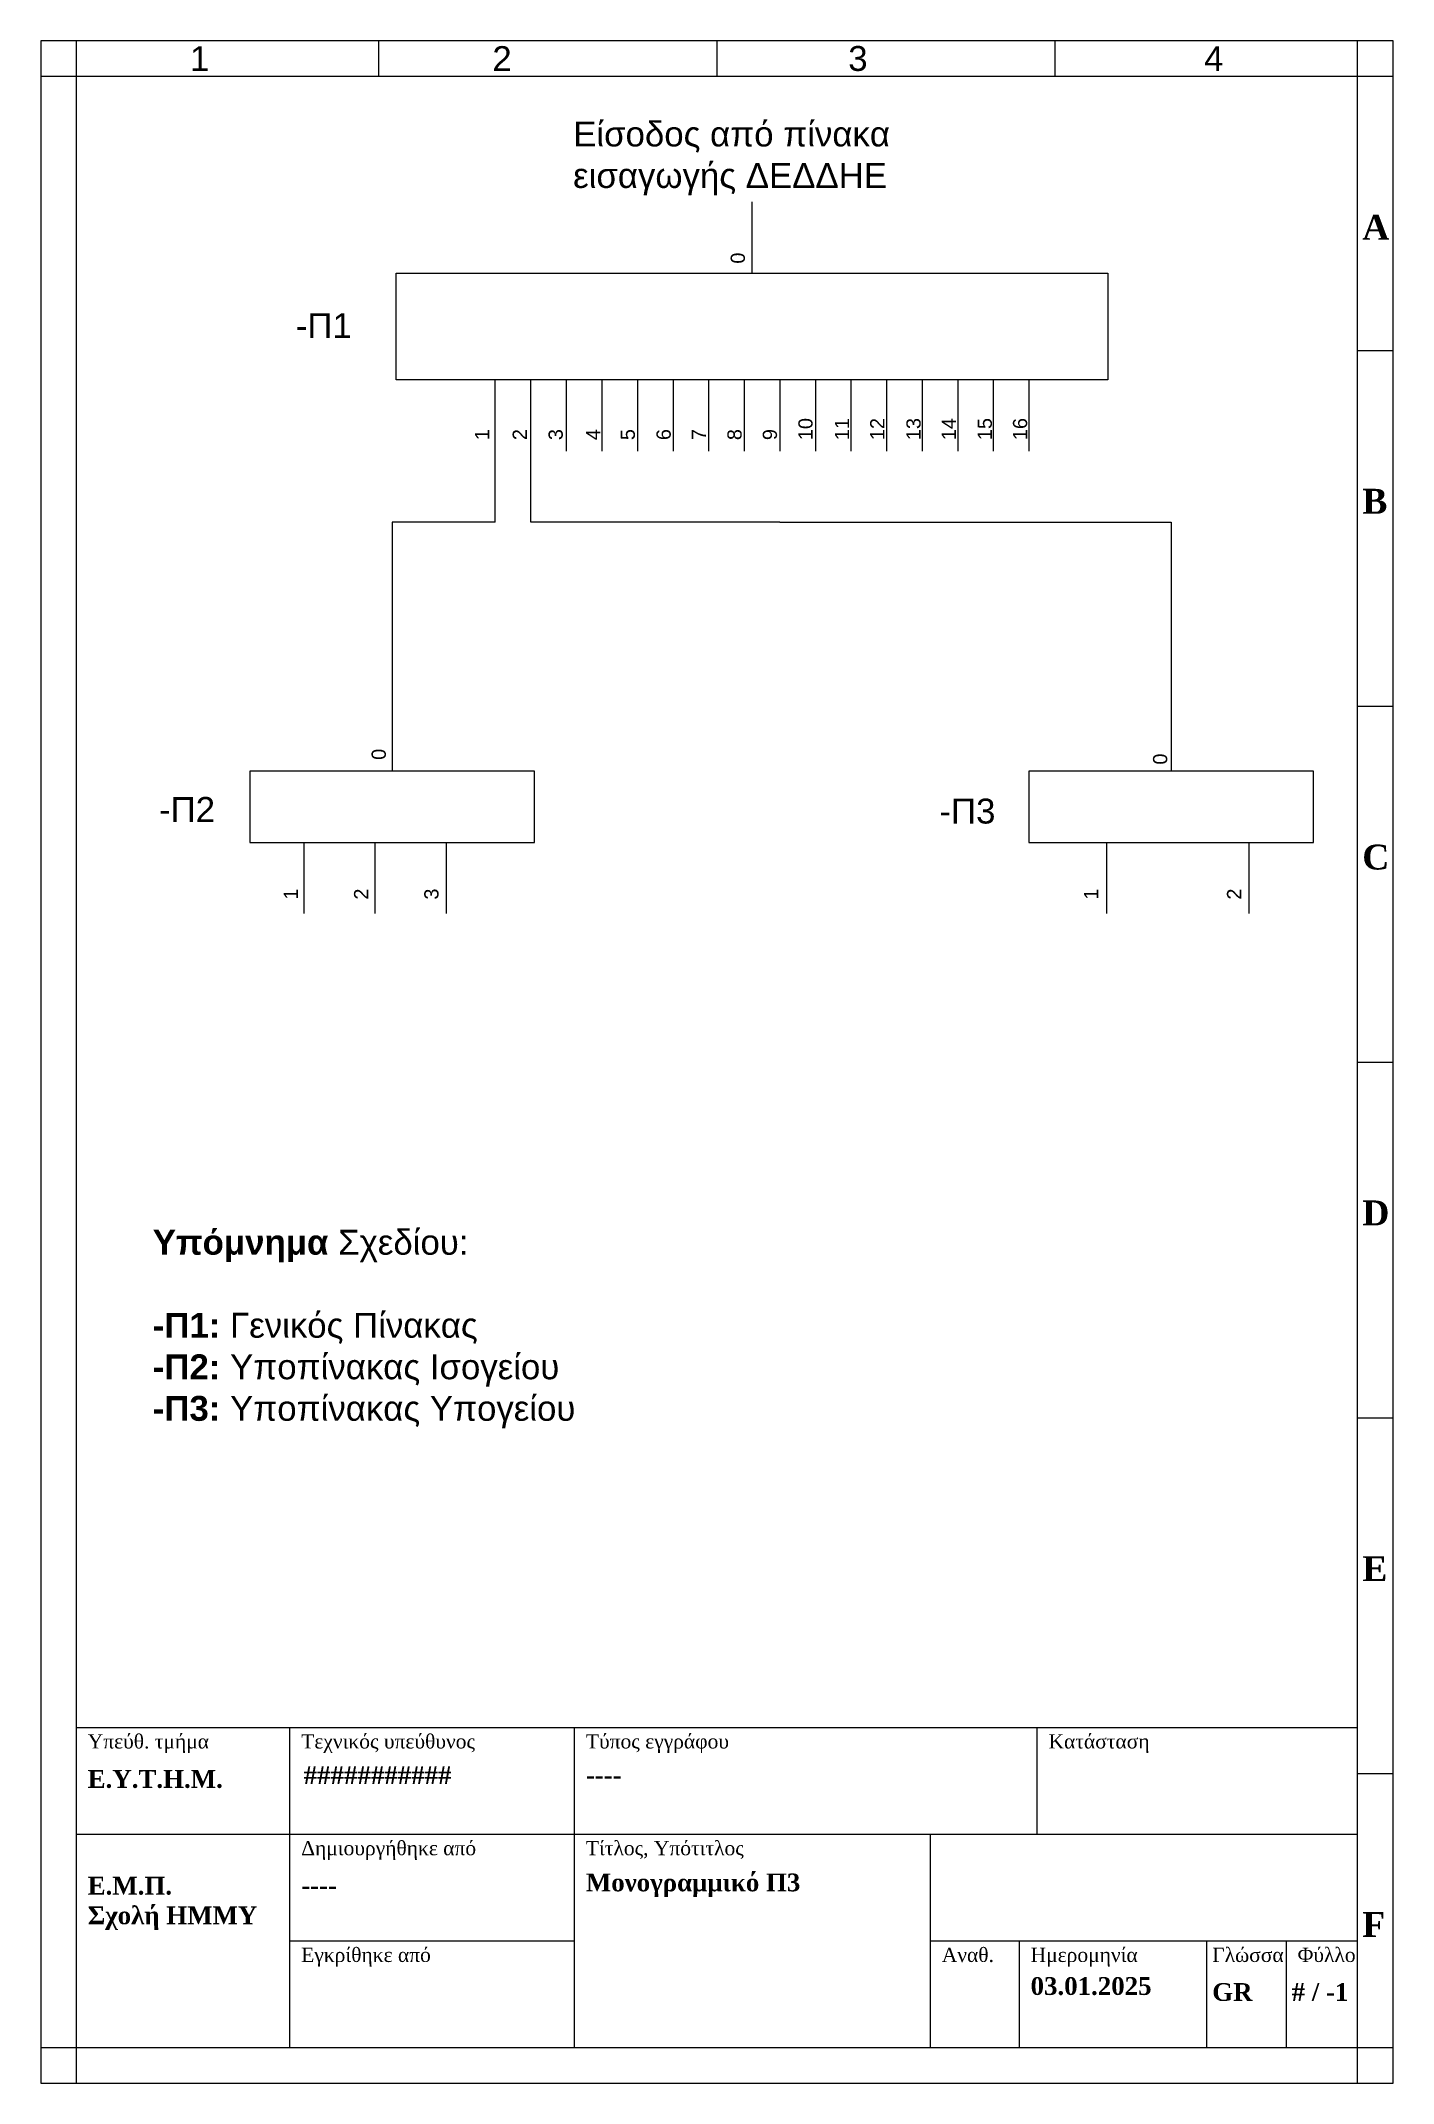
# Paper-space layout 'Διάγραμμα Πινάκων' of a CAD drawing. Header units: millimetres. Extents: x 15 to 205, y 5 to 292.
import ezdxf

# ---------------------------------------------------------------- set-up
doc = ezdxf.new("R2010")
doc.units = ezdxf.units.MM
doc.styles.get("Standard").update_dxf_attribs({"font": 'arial.ttf'})
doc.styles.add('TextBlock', font='timesbd.ttf', dxfattribs={"height": 2.5})
doc.styles.add('TitleBlock', font='times.ttf', dxfattribs={"height": 2})

psp = doc.layouts.new('Διάγραμμα Πινάκων')

# ---------------------------------------------------------------- linework, layer by layer
for p, q in [((15, 292), (15, 5)), ((20, 55), (20, 292))]:
    psp.add_line(p, q)
at = {"linetype": 'Continuous'}
for p, q in [((62.5, 287), (62.5, 292)), ((110, 287), (110, 292)), ((157.5, 287), (157.5, 292)), ((200, 5), (200, 292)), ((205, 287), (15, 287)), ((200, 248.5), (205, 248.5)), ((200, 198.5), (205, 198.5)), ((200, 148.5), (205, 148.5)), ((200, 98.5), (205, 98.5)), ((20, 5), (20, 55)), ((20, 55), (200, 55)), ((50, 10), (50, 55)), ((90, 10), (90, 55)), ((155, 40), (155, 55)), ((200, 48.5), (205, 48.5)), ((20, 40), (200, 40)), ((140, 10), (140, 40)), ((50, 25), (90, 25)), ((140, 25), (200, 25)), ((152.48, 10), (152.48, 25)), ((178.84, 10), (178.84, 25)), ((190, 10), (190, 25)), ((15, 10), (205, 10))]:
    psp.add_line(p, q, dxfattribs=at)
at = {"color": 240, "true_color": 0xed1f24}
for p, q in [((114.91, 269.36), (114.91, 259.36)), ((64.91, 244.36), (64.91, 259.36)), ((64.91, 259.36), (114.91, 259.36)), ((114.91, 259.36), (164.91, 259.36)), ((164.91, 259.36), (164.91, 244.36)), ((164.91, 244.36), (64.91, 244.36)), ((78.82, 224.36), (78.82, 244.36)), ((83.82, 224.36), (83.82, 244.36)), ((88.82, 244.36), (88.82, 234.36)), ((93.82, 244.36), (93.82, 234.36)), ((98.82, 244.36), (98.82, 234.36)), ((103.82, 244.36), (103.82, 234.36)), ((108.82, 244.36), (108.82, 234.36)), ((113.82, 244.36), (113.82, 234.36)), ((118.82, 244.36), (118.82, 234.36)), ((123.82, 244.36), (123.82, 234.36)), ((128.82, 244.36), (128.82, 234.36)), ((133.82, 244.36), (133.82, 234.36)), ((138.82, 244.36), (138.82, 234.36)), ((143.82, 244.36), (143.82, 234.36)), ((148.82, 244.36), (148.82, 234.36)), ((153.82, 244.36), (153.82, 234.36)), ((78.82, 224.36), (64.34, 224.36)), ((64.34, 224.36), (64.34, 189.36)), ((118.82, 224.36), (83.82, 224.36)), ((118.82, 224.36), (123.82, 224.36)), ((123.82, 224.36), (173.82, 224.36)), ((173.82, 224.36), (173.82, 189.36)), ((64.34, 189.36), (44.34, 189.36)), ((44.34, 189.36), (44.34, 179.36)), ((64.34, 189.36), (64.34, 189.36)), ((84.34, 189.36), (64.34, 189.36)), ((84.34, 179.36), (84.34, 189.36)), ((173.82, 189.36), (153.82, 189.36)), ((153.82, 189.36), (153.82, 179.36)), ((193.82, 189.36), (173.82, 189.36)), ((193.82, 179.36), (193.82, 189.36)), ((44.34, 179.36), (84.34, 179.36)), ((51.93, 179.36), (51.93, 169.36)), ((61.93, 179.36), (61.93, 169.36)), ((71.93, 179.36), (71.93, 169.36)), ((153.82, 179.36), (193.82, 179.36)), ((164.71, 179.36), (164.71, 169.36)), ((184.71, 179.36), (184.71, 169.36))]:
    psp.add_line(p, q, dxfattribs=at)
at = {"linetype": 'Continuous'}
psp.add_lwpolyline([(15, 5), (205, 5), (205, 292), (15, 292)], dxfattribs=at)

# ---------------------------------------------------------------- texts
at = {"color": 18, "true_color": 0x000000}
for s, p in [('-Π1', (50.82, 250.23)), ('-Π2', (31.6, 182.24)), ('-Π3', (141.24, 182.01))]:
    psp.add_text(s, height=3.5, dxfattribs=at).set_placement(p)
at = {"linetype": 'Continuous', "char_height": 3.5, "attachment_point": 5}
for s, insert in [('1', (37.3, 289.5)), ('2', (79.8, 289.5)), ('3', (129.8, 289.5)), ('4', (179.8, 289.5))]:
    psp.add_mtext_dynamic_manual_height_columns(s, width=50, gutter_width=12.5, heights=[0], dxfattribs=dict(at, insert=insert))
at = {"color": 240, "true_color": 0xed1f24, "char_height": 3.5, "attachment_point": 1}
for s, width, heights, insert in [('{\\fArial|b0|i0|c161|p34;\\C256;\\c0;Είσοδος από πίνακα εισαγωγής ΔΕΔΔΗΕ}', 48.6938, [12.86], (89.79, 280.66)), ('{\\fArial|b1|i0|c161|p34;\\C256;\\c0;Υπόμνημα \\fArial|b0|i0|c161|p34;Σχεδίου:\\P^J\\fArial|b1|i0|c161|p34;-Π1: \\fArial|b0|i0|c161|p34;Γενικός Πίνακας\\P\\fArial|b1|i0|c161|p34;-Π2: \\fArial|b0|i0|c161|p34;Υποπίνακας Ισογείου\\P\\fArial|b1|i0|c161|p34;-Π3: \\fArial|b0|i0|c161|p34;Υποπίνακας Υπογείου}', 166.14, [0], (30.72, 124.92))]:
    psp.add_mtext_dynamic_manual_height_columns(s, width=width, gutter_width=17.5, heights=heights, dxfattribs=dict(at, insert=insert))
at = {"linetype": 'Continuous', "attachment_point": 1}
for s, width, gutter_width, insert, char_height, style in [('Α', 5, 12.5, (200.66, 267.55), 3.5, 'TextBlock'), ('B', 5, 12.5, (200.66, 229.05), 3.5, 'TextBlock'), ('C', 5, 12.5, (200.66, 179.05), 3.5, 'TextBlock'), ('D', 5, 12.5, (200.66, 129.05), 3.5, 'TextBlock'), ('E', 5, 12.5, (200.66, 79.05), 3.5, 'TextBlock'), ('Υπεύθ. τμήμα', 27.6031, 10, (21.58, 54.03), 2, 'TitleBlock'), ('Τεχνικός υπεύθυνος', 27.6031, 10, (51.58, 54.03), 2, 'TitleBlock'), ('Τύπος εγγράφου', 27.6031, 10, (91.58, 54.03), 2, 'TitleBlock'), ('Κατάσταση', 27.6031, 10, (156.58, 54.03), 2, 'TitleBlock'), ('Ε.Υ.Τ.Η.Μ.', 19.7949, 12.5, (21.58, 49), 2.5, 'TextBlock'), ('Δημιουργήθηκε από', 27.6031, 10, (51.58, 39.03), 2, 'TitleBlock'), ('Τίτλος, Υπότιτλος ', 27.6031, 10, (91.58, 39.03), 2, 'TitleBlock'), ('Ε.Μ.Π.\\PΣχολή ΗΜΜΥ', 25.8676, 12.5, (21.58, 34), 2.5, 'TextBlock'), ('F', 5, 12.5, (200.66, 29.05), 3.5, 'TextBlock'), ('Εγκρίθηκε από', 27.6031, 10, (51.58, 24.03), 2, 'TitleBlock'), ('Αναθ.', 27.6031, 10, (141.58, 24.03), 2, 'TitleBlock'), ('Ημερομηνία', 27.6031, 10, (154.06, 24.03), 2, 'TitleBlock'), ('Γλώσσα', 27.6031, 10, (179.58, 24.03), 2, 'TitleBlock'), ('Φύλλο', 27.6031, 10, (191.58, 24.03), 2, 'TitleBlock'), ('GR', 10.4238, 12.5, (179.58, 19.06), 2.5, 'TextBlock'), ('# / -1', 10.4238, 12.5, (190.74, 19.06), 2.5, 'TextBlock')]:
    psp.add_mtext_dynamic_manual_height_columns(s, width=width, gutter_width=gutter_width, heights=[0], dxfattribs=dict(at, insert=insert, char_height=char_height, style=style))
at = {"color": 18, "true_color": 0x000000, "char_height": 2, "attachment_point": 1, "rotation": 90}
for s, insert in [('{\\fArial|b0|i0|c161|p34;0}', (111.92, 260.69)), ('10', (121.43, 235.89)), ('11', (126.56, 235.89)), ('12', (131.52, 235.89)), ('13', (136.61, 235.89)), ('14', (141.57, 235.89)), ('15', (146.62, 235.89)), ('16', (151.58, 235.89)), ('1', (76, 235.89)), ('\\pxt0;2', (81.29, 235.89)), ('3', (86.33, 235.89)), ('4', (91.59, 235.89)), ('5', (96.46, 235.89)), ('6', (101.5, 235.89)), ('7', (106.46, 235.89)), ('8', (111.46, 235.89)), ('9', (116.43, 235.89)), ('{\\fArial|b0|i0|c161|p34;0}', (61.47, 190.96)), ('{\\fArial|b0|i0|c161|p34;0}', (171.26, 190.29)), ('1', (49.13, 171.32)), ('\\pxt0;2', (59, 171.32)), ('3', (68.87, 171.32)), ('1', (161.56, 171.32)), ('\\pxt0;2', (181.65, 171.32))]:
    psp.add_mtext_dynamic_manual_height_columns(s, width=6.0323, gutter_width=17.5, heights=[0], dxfattribs=dict(at, insert=insert))
at = {"linetype": 'Continuous', "char_height": 2.5, "attachment_point": 1, "style": 'TextBlock'}
for s, insert in [('###########', (51.93, 49.53)), ('----', (91.58, 49.54)), ('Μονογραμμικό Π3', (91.58, 34.46)), ('----', (51.58, 34.07)), ('03.01.2025', (154.06, 19.9))]:
    psp.add_mtext(s, dxfattribs=dict(at, insert=insert))

doc.saveas('drawing.dxf')
